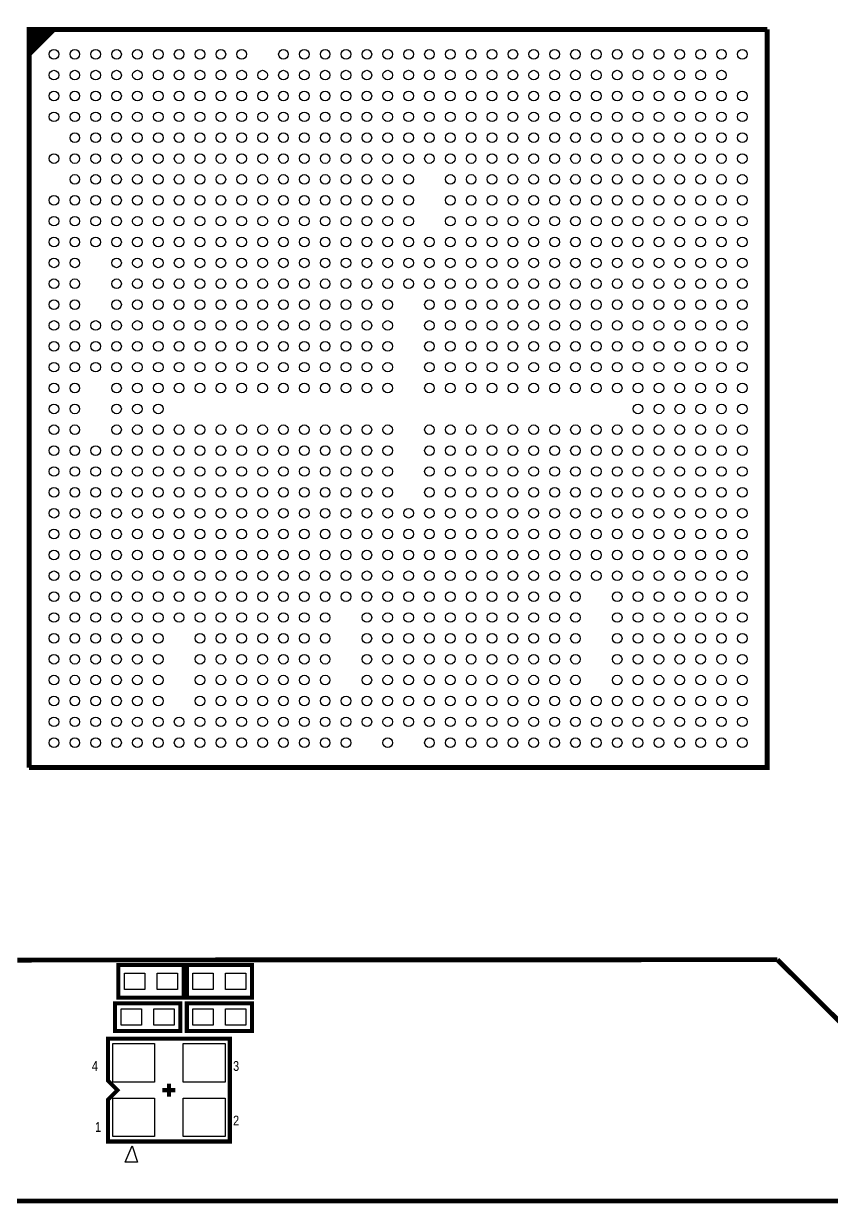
# Model space of a CAD drawing. Extents: x 2 to 176, y -19 to 159.
# Drawn here: x 94.58 to 119.75, y 55.97 to 92.73 of the extents above; entities that cross this region are included whole.
import ezdxf

# ---------------------------------------------------------------- set-up
doc = ezdxf.new("R2010")
doc.units = 0
for name, color, linetype in [('BG_SILKSCREEN_TOP', 7, 'CONTINUOUS'), ('PG_NEW_SLIK-TOP', 231, 'CONTINUOUS'), ('PG_SILKSCREEN_TOP', 7, 'CONTINUOUS'), ('PIN_TOP', 92, 'CONTINUOUS')]:
    doc.layers.add(name, color=color, linetype=linetype)

msp = doc.modelspace()

# ---------------------------------------------------------------- linework, layer by layer
at = {"layer": 'BG_SILKSCREEN_TOP', "const_width": 0.1524}
msp.add_lwpolyline([(131.1656, 56.0451), (81.1657, 56.0451), (81.1657, 106.045)], dxfattribs=at)
at = {"layer": 'PG_NEW_SLIK-TOP', "const_width": 0.127}
for points in [[(99.568, 62.3824), (97.536, 62.3824), (97.536, 63.3984), (99.568, 63.3984), (99.568, 62.3824)], [(101.7016, 62.3824), (99.6696, 62.3824), (99.6696, 63.3984), (101.7016, 63.3984), (101.7016, 62.3824)], [(99.4664, 61.341), (97.4344, 61.341), (97.4344, 62.2046), (99.4664, 62.2046), (99.4664, 61.341)], [(99.6696, 62.2046), (101.7016, 62.2046), (101.7016, 61.341), (99.6696, 61.341), (99.6696, 62.2046)], [(101.01072, 61.098176), (101.01072, 57.898284), (97.21088, 57.898284), (97.21088, 59.198256), (97.510854, 59.49823), (97.21088, 59.798204), (97.21088, 61.098176), (101.01072, 61.098176)], [(98.910902, 59.49823), (99.310698, 59.49823)], [(99.1108, 59.698128), (99.1108, 59.298332)]]:
    msp.add_lwpolyline(points, dxfattribs=at)
at = {"layer": 'PG_SILKSCREEN_TOP'}
for points, const_width in [([(95.137732, 92.548964), (94.755462, 92.548964), (94.755462, 92.166694)], 0.1524), ([(117.755416, 92.548964), (95.137732, 92.548964), (94.755462, 92.166694), (94.755462, 69.54901)], 0.1524), ([(117.755416, 92.548964), (117.755416, 69.54901), (94.755462, 69.54901)], 0.1524), ([(94.774512, 92.35186), (94.952312, 92.52966)], 0.1524), ([(94.774512, 91.99626), (95.307912, 92.52966)], 0.1524), ([(94.774512, 91.79306), (95.511112, 92.52966)], 0.1524), ([(94.391988, 63.549022), (96.65843, 63.554356)], 0.150114), ([(96.65843, 63.554356), (118.071392, 63.561976)], 0.150114), ([(118.071392, 63.561976), (101.086412, 63.55588)], 0.150114), ([(111.246412, 63.55588), (111.121444, 63.55588)], 0.150114), ([(118.071392, 63.561976), (124.218192, 57.443878)], 0.150114)]:
    msp.add_lwpolyline(points, dxfattribs=dict(at, const_width=const_width))
msp.add_lwpolyline([(97.7519, 57.2516), (97.961958, 57.7596), (98.1329, 57.2516)], close=True, dxfattribs=at)
at = {"layer": 'PIN_TOP'}
for points in [[(98.3615, 63.1444), (98.3615, 62.6364), (97.7265, 62.6364), (97.7265, 63.1444)], [(99.3775, 63.1444), (99.3775, 62.6364), (98.7425, 62.6364), (98.7425, 63.1444)], [(100.4951, 63.1444), (100.4951, 62.6364), (99.8601, 62.6364), (99.8601, 63.1444)], [(101.5111, 63.1444), (101.5111, 62.6364), (100.8761, 62.6364), (100.8761, 63.1444)], [(97.6249, 62.0268), (98.2599, 62.0268), (98.2599, 61.5188), (97.6249, 61.5188)], [(98.6409, 62.0268), (99.2759, 62.0268), (99.2759, 61.5188), (98.6409, 61.5188)], [(100.4951, 61.5188), (99.8601, 61.5188), (99.8601, 62.0268), (100.4951, 62.0268)], [(101.5111, 61.5188), (100.8761, 61.5188), (100.8761, 62.0268), (101.5111, 62.0268)], [(97.36074, 59.748166), (97.36074, 60.948062), (98.660712, 60.948062), (98.660712, 59.748166)], [(99.560888, 59.748166), (99.560888, 60.948062), (100.86086, 60.948062), (100.86086, 59.748166)], [(97.36074, 58.048398), (97.36074, 59.248294), (98.660712, 59.248294), (98.660712, 58.048398)], [(99.560888, 58.048398), (99.560888, 59.248294), (100.86086, 59.248294), (100.86086, 58.048398)]]:
    msp.add_lwpolyline(points, close=True, dxfattribs=at)
for centre in [(95.530416, 91.773756), (96.180402, 91.773756), (96.830388, 91.773756), (97.480374, 91.773756), (98.13036, 91.773756), (98.780346, 91.773756), (99.430332, 91.773756), (100.080318, 91.773756), (100.730304, 91.773756), (101.38029, 91.773756), (102.680262, 91.773756), (103.330248, 91.773756), (103.980234, 91.773756), (104.63022, 91.773756), (105.280206, 91.773756), (105.930192, 91.773756), (106.580178, 91.773756), (107.230164, 91.773756), (107.88015, 91.773756), (108.530136, 91.773756), (109.180122, 91.773756), (109.830108, 91.773756), (110.480094, 91.773756), (111.13008, 91.773756), (111.780066, 91.773756), (112.430052, 91.773756), (113.080038, 91.773756), (113.730024, 91.773756), (114.38001, 91.773756), (115.029996, 91.773756), (115.679982, 91.773756), (116.329968, 91.773756), (116.979954, 91.773756), (95.530416, 91.12377), (96.180402, 91.12377), (96.830388, 91.12377), (97.480374, 91.12377), (98.13036, 91.12377), (98.780346, 91.12377), (99.430332, 91.12377), (100.080318, 91.12377), (100.730304, 91.12377), (101.38029, 91.12377), (102.030276, 91.12377), (102.680262, 91.12377), (103.330248, 91.12377), (103.980234, 91.12377), (104.63022, 91.12377), (105.280206, 91.12377), (105.930192, 91.12377), (106.580178, 91.12377), (107.230164, 91.12377), (107.88015, 91.12377), (108.530136, 91.12377), (109.180122, 91.12377), (109.830108, 91.12377), (110.480094, 91.12377), (111.13008, 91.12377), (111.780066, 91.12377), (112.430052, 91.12377), (113.080038, 91.12377), (113.730024, 91.12377), (114.38001, 91.12377), (115.029996, 91.12377), (115.679982, 91.12377), (116.329968, 91.12377), (95.530416, 90.473784), (96.180402, 90.473784), (96.830388, 90.473784), (97.480374, 90.473784), (98.13036, 90.473784), (98.780346, 90.473784), (99.430332, 90.473784), (100.080318, 90.473784), (100.730304, 90.473784), (101.38029, 90.473784), (102.030276, 90.473784), (102.680262, 90.473784), (103.330248, 90.473784), (103.980234, 90.473784), (104.63022, 90.473784), (105.280206, 90.473784), (105.930192, 90.473784), (106.580178, 90.473784), (107.230164, 90.473784), (107.88015, 90.473784), (108.530136, 90.473784), (109.180122, 90.473784), (109.830108, 90.473784), (110.480094, 90.473784), (111.13008, 90.473784), (111.780066, 90.473784), (112.430052, 90.473784), (113.080038, 90.473784), (113.730024, 90.473784), (114.38001, 90.473784), (115.029996, 90.473784), (115.679982, 90.473784), (116.329968, 90.473784), (116.979954, 90.473784), (95.530416, 89.823798), (96.180402, 89.823798), (96.830388, 89.823798), (97.480374, 89.823798), (98.13036, 89.823798), (98.780346, 89.823798), (99.430332, 89.823798), (100.080318, 89.823798), (100.730304, 89.823798), (101.38029, 89.823798), (102.030276, 89.823798), (102.680262, 89.823798), (103.330248, 89.823798), (103.980234, 89.823798), (104.63022, 89.823798), (105.280206, 89.823798), (105.930192, 89.823798), (106.580178, 89.823798), (107.230164, 89.823798), (107.88015, 89.823798), (108.530136, 89.823798), (109.180122, 89.823798), (109.830108, 89.823798), (110.480094, 89.823798), (111.13008, 89.823798), (111.780066, 89.823798), (112.430052, 89.823798), (113.080038, 89.823798), (113.730024, 89.823798), (114.38001, 89.823798), (115.029996, 89.823798), (115.679982, 89.823798), (116.329968, 89.823798), (116.979954, 89.823798), (96.180402, 89.173812), (96.830388, 89.173812), (97.480374, 89.173812), (98.13036, 89.173812), (98.780346, 89.173812), (99.430332, 89.173812), (100.080318, 89.173812), (100.730304, 89.173812), (101.38029, 89.173812), (102.030276, 89.173812), (102.680262, 89.173812), (103.330248, 89.173812), (103.980234, 89.173812), (104.63022, 89.173812), (105.280206, 89.173812), (105.930192, 89.173812), (106.580178, 89.173812), (107.230164, 89.173812), (107.88015, 89.173812), (108.530136, 89.173812), (109.180122, 89.173812), (109.830108, 89.173812), (110.480094, 89.173812), (111.13008, 89.173812), (111.780066, 89.173812), (112.430052, 89.173812), (113.080038, 89.173812), (113.730024, 89.173812), (114.38001, 89.173812), (115.029996, 89.173812), (115.679982, 89.173812), (116.329968, 89.173812), (116.979954, 89.173812), (95.530416, 88.523826), (96.180402, 88.523826), (96.830388, 88.523826), (97.480374, 88.523826), (98.13036, 88.523826), (98.780346, 88.523826), (99.430332, 88.523826), (100.080318, 88.523826), (100.730304, 88.523826), (101.38029, 88.523826), (102.030276, 88.523826), (102.680262, 88.523826), (103.330248, 88.523826), (103.980234, 88.523826), (104.63022, 88.523826), (105.280206, 88.523826), (105.930192, 88.523826), (106.580178, 88.523826), (107.230164, 88.523826), (107.88015, 88.523826), (108.530136, 88.523826), (109.180122, 88.523826), (109.830108, 88.523826), (110.480094, 88.523826), (111.13008, 88.523826), (111.780066, 88.523826), (112.430052, 88.523826), (113.080038, 88.523826), (113.730024, 88.523826), (114.38001, 88.523826), (115.029996, 88.523826), (115.679982, 88.523826), (116.329968, 88.523826), (116.979954, 88.523826), (96.180402, 87.87384), (96.830388, 87.87384), (97.480374, 87.87384), (98.13036, 87.87384), (98.780346, 87.87384), (99.430332, 87.87384), (100.080318, 87.87384), (100.730304, 87.87384), (101.38029, 87.87384), (102.030276, 87.87384), (102.680262, 87.87384), (103.330248, 87.87384), (103.980234, 87.87384), (104.63022, 87.87384), (105.280206, 87.87384), (105.930192, 87.87384), (106.580178, 87.87384), (107.88015, 87.87384), (108.530136, 87.87384), (109.180122, 87.87384), (109.830108, 87.87384), (110.480094, 87.87384), (111.13008, 87.87384), (111.780066, 87.87384), (112.430052, 87.87384), (113.080038, 87.87384), (113.730024, 87.87384), (114.38001, 87.87384), (115.029996, 87.87384), (115.679982, 87.87384), (116.329968, 87.87384), (116.979954, 87.87384), (95.530416, 87.223854), (96.180402, 87.223854), (96.830388, 87.223854), (97.480374, 87.223854), (98.13036, 87.223854), (98.780346, 87.223854), (99.430332, 87.223854), (100.080318, 87.223854), (100.730304, 87.223854), (101.38029, 87.223854), (102.030276, 87.223854), (102.680262, 87.223854), (103.330248, 87.223854), (103.980234, 87.223854), (104.63022, 87.223854), (105.280206, 87.223854), (105.930192, 87.223854), (106.580178, 87.223854), (107.88015, 87.223854), (108.530136, 87.223854), (109.180122, 87.223854), (109.830108, 87.223854), (110.480094, 87.223854), (111.13008, 87.223854), (111.780066, 87.223854), (112.430052, 87.223854), (113.080038, 87.223854), (113.730024, 87.223854), (114.38001, 87.223854), (115.029996, 87.223854), (115.679982, 87.223854), (116.329968, 87.223854), (116.979954, 87.223854), (95.530416, 86.573868), (96.180402, 86.573868), (96.830388, 86.573868), (97.480374, 86.573868), (98.13036, 86.573868), (98.780346, 86.573868), (99.430332, 86.573868), (100.080318, 86.573868), (100.730304, 86.573868), (101.38029, 86.573868), (102.030276, 86.573868), (102.680262, 86.573868), (103.330248, 86.573868), (103.980234, 86.573868), (104.63022, 86.573868), (105.280206, 86.573868), (105.930192, 86.573868), (106.580178, 86.573868), (107.88015, 86.573868), (108.530136, 86.573868), (109.180122, 86.573868), (109.830108, 86.573868), (110.480094, 86.573868), (111.13008, 86.573868), (111.780066, 86.573868), (112.430052, 86.573868), (113.080038, 86.573868), (113.730024, 86.573868), (114.38001, 86.573868), (115.029996, 86.573868), (115.679982, 86.573868), (116.329968, 86.573868), (116.979954, 86.573868), (95.530416, 85.923882), (96.180402, 85.923882), (96.830388, 85.923882), (97.480374, 85.923882), (98.13036, 85.923882), (98.780346, 85.923882), (99.430332, 85.923882), (100.080318, 85.923882), (100.730304, 85.923882), (101.38029, 85.923882), (102.030276, 85.923882), (102.680262, 85.923882), (103.330248, 85.923882), (103.980234, 85.923882), (104.63022, 85.923882), (105.280206, 85.923882), (105.930192, 85.923882), (106.580178, 85.923882), (107.230164, 85.923882), (107.88015, 85.923882), (108.530136, 85.923882), (109.180122, 85.923882), (109.830108, 85.923882), (110.480094, 85.923882), (111.13008, 85.923882), (111.780066, 85.923882), (112.430052, 85.923882), (113.080038, 85.923882), (113.730024, 85.923882), (114.38001, 85.923882), (115.029996, 85.923882), (115.679982, 85.923882), (116.329968, 85.923882), (116.979954, 85.923882), (95.530416, 85.273896), (96.180402, 85.273896), (97.480374, 85.273896), (98.13036, 85.273896), (98.780346, 85.273896), (99.430332, 85.273896), (100.080318, 85.273896), (100.730304, 85.273896), (101.38029, 85.273896), (102.030276, 85.273896), (102.680262, 85.273896), (103.330248, 85.273896), (103.980234, 85.273896), (104.63022, 85.273896), (105.280206, 85.273896), (105.930192, 85.273896), (106.580178, 85.273896), (107.230164, 85.273896), (107.88015, 85.273896), (108.530136, 85.273896), (109.180122, 85.273896), (109.830108, 85.273896), (110.480094, 85.273896), (111.13008, 85.273896), (111.780066, 85.273896), (112.430052, 85.273896), (113.080038, 85.273896), (113.730024, 85.273896), (114.38001, 85.273896), (115.029996, 85.273896), (115.679982, 85.273896), (116.329968, 85.273896), (116.979954, 85.273896), (95.530416, 84.62391), (96.180402, 84.62391), (97.480374, 84.62391), (98.13036, 84.62391), (98.780346, 84.62391), (99.430332, 84.62391), (100.080318, 84.62391), (100.730304, 84.62391), (101.38029, 84.62391), (102.030276, 84.62391), (102.680262, 84.62391), (103.330248, 84.62391), (103.980234, 84.62391), (104.63022, 84.62391), (105.280206, 84.62391), (105.930192, 84.62391), (106.580178, 84.62391), (107.230164, 84.62391), (107.88015, 84.62391), (108.530136, 84.62391), (109.180122, 84.62391), (109.830108, 84.62391), (110.480094, 84.62391), (111.13008, 84.62391), (111.780066, 84.62391), (112.430052, 84.62391), (113.080038, 84.62391), (113.730024, 84.62391), (114.38001, 84.62391), (115.029996, 84.62391), (115.679982, 84.62391), (116.329968, 84.62391), (116.979954, 84.62391), (95.530416, 83.973924), (96.180402, 83.973924), (97.480374, 83.973924), (98.13036, 83.973924), (98.780346, 83.973924), (99.430332, 83.973924), (100.080318, 83.973924), (100.730304, 83.973924), (101.38029, 83.973924), (102.030276, 83.973924), (102.680262, 83.973924), (103.330248, 83.973924), (103.980234, 83.973924), (104.63022, 83.973924), (105.280206, 83.973924), (105.930192, 83.973924), (107.230164, 83.973924), (107.88015, 83.973924), (108.530136, 83.973924), (109.180122, 83.973924), (109.830108, 83.973924), (110.480094, 83.973924), (111.13008, 83.973924), (111.780066, 83.973924), (112.430052, 83.973924), (113.080038, 83.973924), (113.730024, 83.973924), (114.38001, 83.973924), (115.029996, 83.973924), (115.679982, 83.973924), (116.329968, 83.973924), (116.979954, 83.973924), (95.530416, 83.323938), (96.180402, 83.323938), (96.830388, 83.323938), (97.480374, 83.323938), (98.13036, 83.323938), (98.780346, 83.323938), (99.430332, 83.323938), (100.080318, 83.323938), (100.730304, 83.323938), (101.38029, 83.323938), (102.030276, 83.323938), (102.680262, 83.323938), (103.330248, 83.323938), (103.980234, 83.323938), (104.63022, 83.323938), (105.280206, 83.323938), (105.930192, 83.323938), (107.230164, 83.323938), (107.88015, 83.323938), (108.530136, 83.323938), (109.180122, 83.323938), (109.830108, 83.323938), (110.480094, 83.323938), (111.13008, 83.323938), (111.780066, 83.323938), (112.430052, 83.323938), (113.080038, 83.323938), (113.730024, 83.323938), (114.38001, 83.323938), (115.029996, 83.323938), (115.679982, 83.323938), (116.329968, 83.323938), (116.979954, 83.323938), (95.530416, 82.673952), (96.180402, 82.673952), (96.830388, 82.673952), (97.480374, 82.673952), (98.13036, 82.673952), (98.780346, 82.673952), (99.430332, 82.673952), (100.080318, 82.673952), (100.730304, 82.673952), (101.38029, 82.673952), (102.030276, 82.673952), (102.680262, 82.673952), (103.330248, 82.673952), (103.980234, 82.673952), (104.63022, 82.673952), (105.280206, 82.673952), (105.930192, 82.673952), (107.230164, 82.673952), (107.88015, 82.673952), (108.530136, 82.673952), (109.180122, 82.673952), (109.830108, 82.673952), (110.480094, 82.673952), (111.13008, 82.673952), (111.780066, 82.673952), (112.430052, 82.673952), (113.080038, 82.673952), (113.730024, 82.673952), (114.38001, 82.673952), (115.029996, 82.673952), (115.679982, 82.673952), (116.329968, 82.673952), (116.979954, 82.673952), (95.530416, 82.023966), (96.180402, 82.023966), (96.830388, 82.023966), (97.480374, 82.023966), (98.13036, 82.023966), (98.780346, 82.023966), (99.430332, 82.023966), (100.080318, 82.023966), (100.730304, 82.023966), (101.38029, 82.023966), (102.030276, 82.023966), (102.680262, 82.023966), (103.330248, 82.023966), (103.980234, 82.023966), (104.63022, 82.023966), (105.280206, 82.023966), (105.930192, 82.023966), (107.230164, 82.023966), (107.88015, 82.023966), (108.530136, 82.023966), (109.180122, 82.023966), (109.830108, 82.023966), (110.480094, 82.023966), (111.13008, 82.023966), (111.780066, 82.023966), (112.430052, 82.023966), (113.080038, 82.023966), (113.730024, 82.023966), (114.38001, 82.023966), (115.029996, 82.023966), (115.679982, 82.023966), (116.329968, 82.023966), (116.979954, 82.023966), (95.530416, 81.37398), (96.180402, 81.37398), (97.480374, 81.37398), (98.13036, 81.37398), (98.780346, 81.37398), (99.430332, 81.37398), (100.080318, 81.37398), (100.730304, 81.37398), (101.38029, 81.37398), (102.030276, 81.37398), (102.680262, 81.37398), (103.330248, 81.37398), (103.980234, 81.37398), (104.63022, 81.37398), (105.280206, 81.37398), (105.930192, 81.37398), (107.230164, 81.37398), (107.88015, 81.37398), (108.530136, 81.37398), (109.180122, 81.37398), (109.830108, 81.37398), (110.480094, 81.37398), (111.13008, 81.37398), (111.780066, 81.37398), (112.430052, 81.37398), (113.080038, 81.37398), (113.730024, 81.37398), (114.38001, 81.37398), (115.029996, 81.37398), (115.679982, 81.37398), (116.329968, 81.37398), (116.979954, 81.37398), (95.530416, 80.723994), (96.180402, 80.723994), (97.480374, 80.723994), (98.13036, 80.723994), (98.780346, 80.723994), (113.730024, 80.723994), (114.38001, 80.723994), (115.029996, 80.723994), (115.679982, 80.723994), (116.329968, 80.723994), (116.979954, 80.723994), (95.530416, 80.074008), (96.180402, 80.074008), (97.480374, 80.074008), (98.13036, 80.074008), (98.780346, 80.074008), (99.430332, 80.074008), (100.080318, 80.074008), (100.730304, 80.074008), (101.38029, 80.074008), (102.030276, 80.074008), (102.680262, 80.074008), (103.330248, 80.074008), (103.980234, 80.074008), (104.63022, 80.074008), (105.280206, 80.074008), (105.930192, 80.074008), (107.230164, 80.074008), (107.88015, 80.074008), (108.530136, 80.074008), (109.180122, 80.074008), (109.830108, 80.074008), (110.480094, 80.074008), (111.13008, 80.074008), (111.780066, 80.074008), (112.430052, 80.074008), (113.080038, 80.074008), (113.730024, 80.074008), (114.38001, 80.074008), (115.029996, 80.074008), (115.679982, 80.074008), (116.329968, 80.074008), (116.979954, 80.074008), (95.530416, 79.424022), (96.180402, 79.424022), (96.830388, 79.424022), (97.480374, 79.424022), (98.13036, 79.424022), (98.780346, 79.424022), (99.430332, 79.424022), (100.080318, 79.424022), (100.730304, 79.424022), (101.38029, 79.424022), (102.030276, 79.424022), (102.680262, 79.424022), (103.330248, 79.424022), (103.980234, 79.424022), (104.63022, 79.424022), (105.280206, 79.424022), (105.930192, 79.424022), (107.230164, 79.424022), (107.88015, 79.424022), (108.530136, 79.424022), (109.180122, 79.424022), (109.830108, 79.424022), (110.480094, 79.424022), (111.13008, 79.424022), (111.780066, 79.424022), (112.430052, 79.424022), (113.080038, 79.424022), (113.730024, 79.424022), (114.38001, 79.424022), (115.029996, 79.424022), (115.679982, 79.424022), (116.329968, 79.424022), (116.979954, 79.424022), (95.530416, 78.774036), (96.180402, 78.774036), (96.830388, 78.774036), (97.480374, 78.774036), (98.13036, 78.774036), (98.780346, 78.774036), (99.430332, 78.774036), (100.080318, 78.774036), (100.730304, 78.774036), (101.38029, 78.774036), (102.030276, 78.774036), (102.680262, 78.774036), (103.330248, 78.774036), (103.980234, 78.774036), (104.63022, 78.774036), (105.280206, 78.774036), (105.930192, 78.774036), (107.230164, 78.774036), (107.88015, 78.774036), (108.530136, 78.774036), (109.180122, 78.774036), (109.830108, 78.774036), (110.480094, 78.774036), (111.13008, 78.774036), (111.780066, 78.774036), (112.430052, 78.774036), (113.080038, 78.774036), (113.730024, 78.774036), (114.38001, 78.774036), (115.029996, 78.774036), (115.679982, 78.774036), (116.329968, 78.774036), (116.979954, 78.774036), (95.530416, 78.12405), (96.180402, 78.12405), (96.830388, 78.12405), (97.480374, 78.12405), (98.13036, 78.12405), (98.780346, 78.12405), (99.430332, 78.12405), (100.080318, 78.12405), (100.730304, 78.12405), (101.38029, 78.12405), (102.030276, 78.12405), (102.680262, 78.12405), (103.330248, 78.12405), (103.980234, 78.12405), (104.63022, 78.12405), (105.280206, 78.12405), (105.930192, 78.12405), (107.230164, 78.12405), (107.88015, 78.12405), (108.530136, 78.12405), (109.180122, 78.12405), (109.830108, 78.12405), (110.480094, 78.12405), (111.13008, 78.12405), (111.780066, 78.12405), (112.430052, 78.12405), (113.080038, 78.12405), (113.730024, 78.12405), (114.38001, 78.12405), (115.029996, 78.12405), (115.679982, 78.12405), (116.329968, 78.12405), (116.979954, 78.12405), (95.530416, 77.474064), (96.180402, 77.474064), (96.830388, 77.474064), (97.480374, 77.474064), (98.13036, 77.474064), (98.780346, 77.474064), (99.430332, 77.474064), (100.080318, 77.474064), (100.730304, 77.474064), (101.38029, 77.474064), (102.030276, 77.474064), (102.680262, 77.474064), (103.330248, 77.474064), (103.980234, 77.474064), (104.63022, 77.474064), (105.280206, 77.474064), (105.930192, 77.474064), (106.580178, 77.474064), (107.230164, 77.474064), (107.88015, 77.474064), (108.530136, 77.474064), (109.180122, 77.474064), (109.830108, 77.474064), (110.480094, 77.474064), (111.13008, 77.474064), (111.780066, 77.474064), (112.430052, 77.474064), (113.080038, 77.474064), (113.730024, 77.474064), (114.38001, 77.474064), (115.029996, 77.474064), (115.679982, 77.474064), (116.329968, 77.474064), (116.979954, 77.474064), (95.530416, 76.824078), (96.180402, 76.824078), (96.830388, 76.824078), (97.480374, 76.824078), (98.13036, 76.824078), (98.780346, 76.824078), (99.430332, 76.824078), (100.080318, 76.824078), (100.730304, 76.824078), (101.38029, 76.824078), (102.030276, 76.824078), (102.680262, 76.824078), (103.330248, 76.824078), (103.980234, 76.824078), (104.63022, 76.824078), (105.280206, 76.824078), (105.930192, 76.824078), (106.580178, 76.824078), (107.230164, 76.824078), (107.88015, 76.824078), (108.530136, 76.824078), (109.180122, 76.824078), (109.830108, 76.824078), (110.480094, 76.824078), (111.13008, 76.824078), (111.780066, 76.824078), (112.430052, 76.824078), (113.080038, 76.824078), (113.730024, 76.824078), (114.38001, 76.824078), (115.029996, 76.824078), (115.679982, 76.824078), (116.329968, 76.824078), (116.979954, 76.824078), (95.530416, 76.174092), (96.180402, 76.174092), (96.830388, 76.174092), (97.480374, 76.174092), (98.13036, 76.174092), (98.780346, 76.174092), (99.430332, 76.174092), (100.080318, 76.174092), (100.730304, 76.174092), (101.38029, 76.174092), (102.030276, 76.174092), (102.680262, 76.174092), (103.330248, 76.174092), (103.980234, 76.174092), (104.63022, 76.174092), (105.280206, 76.174092), (105.930192, 76.174092), (106.580178, 76.174092), (107.230164, 76.174092), (107.88015, 76.174092), (108.530136, 76.174092), (109.180122, 76.174092), (109.830108, 76.174092), (110.480094, 76.174092), (111.13008, 76.174092), (111.780066, 76.174092), (112.430052, 76.174092), (113.080038, 76.174092), (113.730024, 76.174092), (114.38001, 76.174092), (115.029996, 76.174092), (115.679982, 76.174092), (116.329968, 76.174092), (116.979954, 76.174092), (95.530416, 75.524106), (96.180402, 75.524106), (96.830388, 75.524106), (97.480374, 75.524106), (98.13036, 75.524106), (98.780346, 75.524106), (99.430332, 75.524106), (100.080318, 75.524106), (100.730304, 75.524106), (101.38029, 75.524106), (102.030276, 75.524106), (102.680262, 75.524106), (103.330248, 75.524106), (103.980234, 75.524106), (104.63022, 75.524106), (105.280206, 75.524106), (105.930192, 75.524106), (106.580178, 75.524106), (107.230164, 75.524106), (107.88015, 75.524106), (108.530136, 75.524106), (109.180122, 75.524106), (109.830108, 75.524106), (110.480094, 75.524106), (111.13008, 75.524106), (111.780066, 75.524106), (112.430052, 75.524106), (113.080038, 75.524106), (113.730024, 75.524106), (114.38001, 75.524106), (115.029996, 75.524106), (115.679982, 75.524106), (116.329968, 75.524106), (116.979954, 75.524106), (95.530416, 74.87412), (96.180402, 74.87412), (96.830388, 74.87412), (97.480374, 74.87412), (98.13036, 74.87412), (98.780346, 74.87412), (99.430332, 74.87412), (100.080318, 74.87412), (100.730304, 74.87412), (101.38029, 74.87412), (102.030276, 74.87412), (102.680262, 74.87412), (103.330248, 74.87412), (103.980234, 74.87412), (104.63022, 74.87412), (105.280206, 74.87412), (105.930192, 74.87412), (106.580178, 74.87412), (107.230164, 74.87412), (107.88015, 74.87412), (108.530136, 74.87412), (109.180122, 74.87412), (109.830108, 74.87412), (110.480094, 74.87412), (111.13008, 74.87412), (111.780066, 74.87412), (113.080038, 74.87412), (113.730024, 74.87412), (114.38001, 74.87412), (115.029996, 74.87412), (115.679982, 74.87412), (116.329968, 74.87412), (116.979954, 74.87412), (95.530416, 74.224134), (96.180402, 74.224134), (96.830388, 74.224134), (97.480374, 74.224134), (98.13036, 74.224134), (98.780346, 74.224134), (99.430332, 74.224134), (100.080318, 74.224134), (100.730304, 74.224134), (101.38029, 74.224134), (102.030276, 74.224134), (102.680262, 74.224134), (103.330248, 74.224134), (103.980234, 74.224134), (105.280206, 74.224134), (105.930192, 74.224134), (106.580178, 74.224134), (107.230164, 74.224134), (107.88015, 74.224134), (108.530136, 74.224134), (109.180122, 74.224134), (109.830108, 74.224134), (110.480094, 74.224134), (111.13008, 74.224134), (111.780066, 74.224134), (113.080038, 74.224134), (113.730024, 74.224134), (114.38001, 74.224134), (115.029996, 74.224134), (115.679982, 74.224134), (116.329968, 74.224134), (116.979954, 74.224134), (95.530416, 73.574148), (96.180402, 73.574148), (96.830388, 73.574148), (97.480374, 73.574148), (98.13036, 73.574148), (98.780346, 73.574148), (100.080318, 73.574148), (100.730304, 73.574148), (101.38029, 73.574148), (102.030276, 73.574148), (102.680262, 73.574148), (103.330248, 73.574148), (103.980234, 73.574148), (105.280206, 73.574148), (105.930192, 73.574148), (106.580178, 73.574148), (107.230164, 73.574148), (107.88015, 73.574148), (108.530136, 73.574148), (109.180122, 73.574148), (109.830108, 73.574148), (110.480094, 73.574148), (111.13008, 73.574148), (111.780066, 73.574148), (113.080038, 73.574148), (113.730024, 73.574148), (114.38001, 73.574148), (115.029996, 73.574148), (115.679982, 73.574148), (116.329968, 73.574148), (116.979954, 73.574148), (95.530416, 72.924162), (96.180402, 72.924162), (96.830388, 72.924162), (97.480374, 72.924162), (98.13036, 72.924162), (98.780346, 72.924162), (100.080318, 72.924162), (100.730304, 72.924162), (101.38029, 72.924162), (102.030276, 72.924162), (102.680262, 72.924162), (103.330248, 72.924162), (103.980234, 72.924162), (105.280206, 72.924162), (105.930192, 72.924162), (106.580178, 72.924162), (107.230164, 72.924162), (107.88015, 72.924162), (108.530136, 72.924162), (109.180122, 72.924162), (109.830108, 72.924162), (110.480094, 72.924162), (111.13008, 72.924162), (111.780066, 72.924162), (113.080038, 72.924162), (113.730024, 72.924162), (114.38001, 72.924162), (115.029996, 72.924162), (115.679982, 72.924162), (116.329968, 72.924162), (116.979954, 72.924162), (95.530416, 72.274176), (96.180402, 72.274176), (96.830388, 72.274176), (97.480374, 72.274176), (98.13036, 72.274176), (98.780346, 72.274176), (100.080318, 72.274176), (100.730304, 72.274176), (101.38029, 72.274176), (102.030276, 72.274176), (102.680262, 72.274176), (103.330248, 72.274176), (103.980234, 72.274176), (105.280206, 72.274176), (105.930192, 72.274176), (106.580178, 72.274176), (107.230164, 72.274176), (107.88015, 72.274176), (108.530136, 72.274176), (109.180122, 72.274176), (109.830108, 72.274176), (110.480094, 72.274176), (111.13008, 72.274176), (111.780066, 72.274176), (113.080038, 72.274176), (113.730024, 72.274176), (114.38001, 72.274176), (115.029996, 72.274176), (115.679982, 72.274176), (116.329968, 72.274176), (116.979954, 72.274176), (95.530416, 71.62419), (96.180402, 71.62419), (96.830388, 71.62419), (97.480374, 71.62419), (98.13036, 71.62419), (98.780346, 71.62419), (100.080318, 71.62419), (100.730304, 71.62419), (101.38029, 71.62419), (102.030276, 71.62419), (102.680262, 71.62419), (103.330248, 71.62419), (103.980234, 71.62419), (104.63022, 71.62419), (105.280206, 71.62419), (105.930192, 71.62419), (106.580178, 71.62419), (107.230164, 71.62419), (107.88015, 71.62419), (108.530136, 71.62419), (109.180122, 71.62419), (109.830108, 71.62419), (110.480094, 71.62419), (111.13008, 71.62419), (111.780066, 71.62419), (112.430052, 71.62419), (113.080038, 71.62419), (113.730024, 71.62419), (114.38001, 71.62419), (115.029996, 71.62419), (115.679982, 71.62419), (116.329968, 71.62419), (116.979954, 71.62419), (95.530416, 70.974204), (96.180402, 70.974204), (96.830388, 70.974204), (97.480374, 70.974204), (98.13036, 70.974204), (98.780346, 70.974204), (99.430332, 70.974204), (100.080318, 70.974204), (100.730304, 70.974204), (101.38029, 70.974204), (102.030276, 70.974204), (102.680262, 70.974204), (103.330248, 70.974204), (103.980234, 70.974204), (104.63022, 70.974204), (105.280206, 70.974204), (105.930192, 70.974204), (106.580178, 70.974204), (107.230164, 70.974204), (107.88015, 70.974204), (108.530136, 70.974204), (109.180122, 70.974204), (109.830108, 70.974204), (110.480094, 70.974204), (111.13008, 70.974204), (111.780066, 70.974204), (112.430052, 70.974204), (113.080038, 70.974204), (113.730024, 70.974204), (114.38001, 70.974204), (115.029996, 70.974204), (115.679982, 70.974204), (116.329968, 70.974204), (116.979954, 70.974204), (95.530416, 70.324218), (96.180402, 70.324218), (96.830388, 70.324218), (97.480374, 70.324218), (98.13036, 70.324218), (98.780346, 70.324218), (99.430332, 70.324218), (100.080318, 70.324218), (100.730304, 70.324218), (101.38029, 70.324218), (102.030276, 70.324218), (102.680262, 70.324218), (103.330248, 70.324218), (103.980234, 70.324218), (104.63022, 70.324218), (105.930192, 70.324218), (107.230164, 70.324218), (107.88015, 70.324218), (108.530136, 70.324218), (109.180122, 70.324218), (109.830108, 70.324218), (110.480094, 70.324218), (111.13008, 70.324218), (111.780066, 70.324218), (112.430052, 70.324218), (113.080038, 70.324218), (113.730024, 70.324218), (114.38001, 70.324218), (115.029996, 70.324218), (115.679982, 70.324218), (116.329968, 70.324218), (116.979954, 70.324218)]:
    msp.add_circle(centre, 0.149987, dxfattribs=at)

# ---------------------------------------------------------------- texts
at = {"layer": 'PG_NEW_SLIK-TOP', "width": 0.834167}
for s, p in [('4', (96.710754, 60.098178)), ('3', (101.110796, 60.098178)), ('1', (96.81083, 58.198258)), ('2', (101.110796, 58.398156))]:
    msp.add_text(s, height=0.3048, dxfattribs=at).set_placement(p)

doc.saveas('drawing.dxf')
